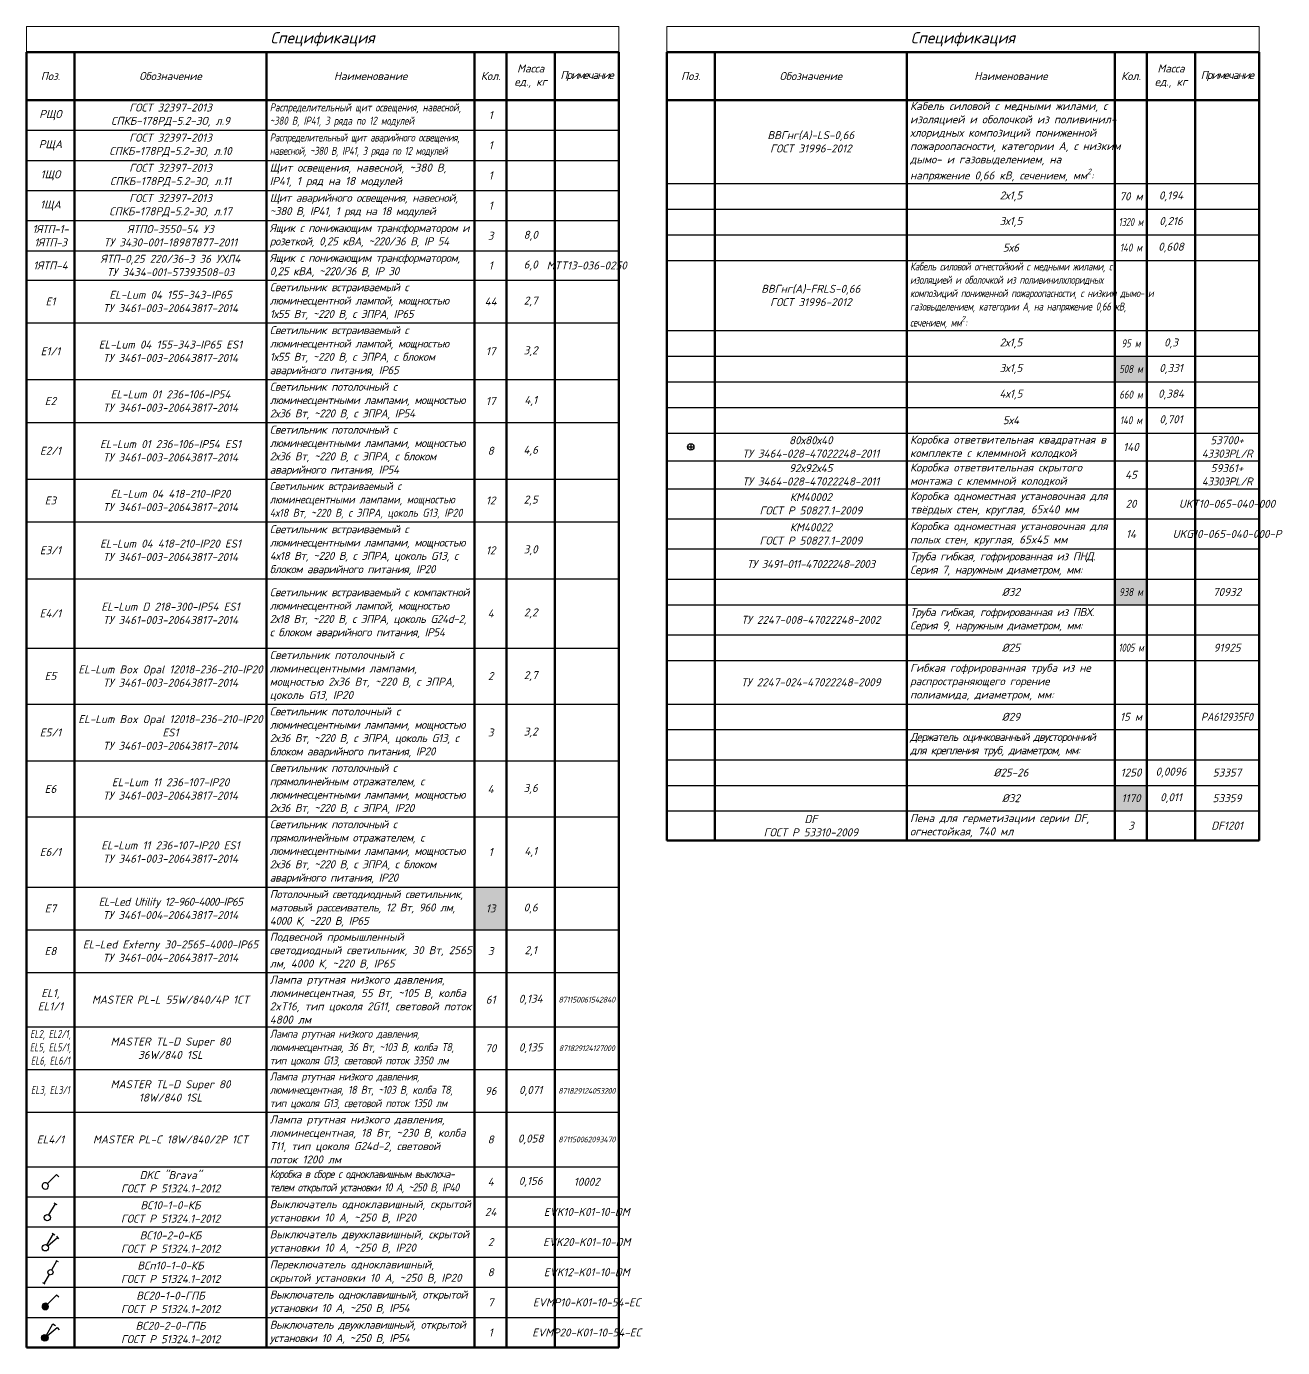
# Model space of a CAD drawing. Header units: millimetres. Extents: x 0 to 1293, y 0 to 420.
# Drawn here: x 901 to 1293.4, y 2.3 to 415 of the extents above; entities that cross this region are included whole.
import ezdxf
from ezdxf.enums import TextEntityAlignment as Align

# ---------------------------------------------------------------- set-up
doc = ezdxf.new("R2010")
doc.units = ezdxf.units.MM
doc.layers.add('ЭС', color=7, linetype='Continuous')
doc.styles.add('1.8', font='isocpeui.ttf', dxfattribs={"height": 1.8})
doc.styles.add('2.5', font='isocpeui.ttf')
doc.styles.add('3.5', font='isocpeui.ttf', dxfattribs={"height": 3.5})

# ---------------------------------------------------------------- blocks, each defined once
blk = doc.blocks.new('Выключатель для открытой установки однополюсный степени защиты IP20÷IP23')
at = {"color": 0, "linetype": 'ByBlock', "lineweight": -2}
blk.add_lwpolyline([(4.19, 2.87), (3.48, 3.57), (0.68, 0.73, 1.014943), (-0.66, -0.75, 0.985277), (0.68, 0.73)], format="xyb", dxfattribs=at)
blk = doc.blocks.new('Выключатель для скрытой установки однополюсный степени защиты IP20÷IP23')
at = {"color": 0, "linetype": 'ByBlock', "lineweight": -2}
for p, q in [((0.5, 0.87), (2.5, 4.33)), ((2.07, 4.58), (2.93, 4.08))]:
    blk.add_line(p, q, dxfattribs=at)
blk.add_circle((0, 0), 1, dxfattribs=at)
at = {"style": '2.5'}
blk.add_attdef('1', text='', height=2.5, dxfattribs=at).set_placement((3.5, 6.06), align=Align.MIDDLE_CENTER)
blk = doc.blocks.new('Выключатель для скрытой установки однополюсный сдвоенный степени защиты IP20÷IP23')
at = {"color": 0, "linetype": 'ByBlock', "lineweight": -2}
for p, q in [((0.5, 0.87), (2.5, 4.33)), ((2.07, 4.58), (2.93, 4.08)), ((0.77, 0.64), (3.83, 3.21)), ((3.51, 3.6), (4.15, 2.83))]:
    blk.add_line(p, q, dxfattribs=at)
blk.add_circle((0, 0), 1, dxfattribs=at)
at = {"style": '2.5'}
for tag, p in [('1', (3.5, 6.06)), ('2', (5.36, 4.5))]:
    blk.add_attdef(tag, text='', height=2.5, dxfattribs=at).set_placement(p, align=Align.MIDDLE_CENTER)
blk = doc.blocks.new('Переключатель для скрытой установки на два направления без нулевого положения однополюсный степени защиты IP20÷IP23')
at = {"color": 0, "linetype": 'ByBlock', "lineweight": -2}
for points in [[(0.5, 0.87), (2.5, 4.33)], [(2.07, 4.58), (2.93, 4.08)], [(-2.07, -4.58), (-2.93, -4.08)], [(-0.5, -0.87), (-2.5, -4.33)]]:
    blk.add_lwpolyline(points, dxfattribs=at)
blk.add_circle((0, 0), 1, dxfattribs=at)
at = {"style": '2.5'}
blk.add_attdef('1', text='', height=2.5, dxfattribs=at).set_placement((3.5, 6.06), align=Align.MIDDLE_CENTER)
blk = doc.blocks.new('Выключатель для открытой установки однополюсный степени защиты IP44÷IP55')
at = {"linetype": 'ByBlock', "lineweight": -2}
h = blk.add_hatch(color=0, dxfattribs=at)
h.dxf.hatch_style = 1
h.paths.add_polyline_path([(-0.66, -0.75, 0.985277), (0.68, 0.73, 1.014943)])
at = {"color": 0, "linetype": 'ByBlock', "lineweight": -2}
blk.add_lwpolyline([(4.19, 2.87), (3.48, 3.57), (0.68, 0.73, 1.014943), (-0.66, -0.75, 0.985277), (0.68, 0.73)], format="xyb", dxfattribs=at)
blk = doc.blocks.new('Выключатель для открытой установки однополюсный сдвоенный степени защиты IP44÷IP55')
at = {"color": 0, "linetype": 'ByBlock', "lineweight": -2}
for points in [[(0.5, 0.87), (2.5, 4.33), (3.37, 3.83)], [(0.77, 0.64), (3.83, 3.21), (4.47, 2.45)]]:
    blk.add_lwpolyline(points, dxfattribs=at)
at = {"color": 0, "linetype": 'ByBlock', "lineweight": -2, "const_width": 1}
blk.add_lwpolyline([(-0.5, 0, 1), (0.5, 0, 1)], format="xyb", close=True, dxfattribs=at)
at = {"color": 0, "linetype": 'ByBlock', "lineweight": -2}
blk.add_circle((0, 0), 1, dxfattribs=at)
at = {"style": '2.5'}
for tag, p in [('1', (3.5, 6.06)), ('2', (5.36, 4.5))]:
    blk.add_attdef(tag, text='', height=2.5, dxfattribs=at).set_placement(p, align=Align.MIDDLE_CENTER)
blk = doc.blocks.new('*T614')
at = {"layer": 'Defpoints', "color": 8, "linetype": 'ByBlock', "lineweight": 0, "transparency": 16777216}
for p, q in [((0, 0), (185, 0)), ((0, 0), (0, -8)), ((185, 0), (185, -8))]:
    blk.add_line(p, q, dxfattribs=at)
at = {"layer": 'ЭС', "color": 0, "linetype": 'ByBlock', "lineweight": 50, "transparency": 16777216}
for p, q in [((0, -8), (185, -8)), ((0, -8), (0, -412.67)), ((15, -8), (15, -412.67)), ((75, -8), (75, -412.67)), ((140, -8), (140, -412.67)), ((150, -8), (150, -412.67)), ((165, -8), (165, -412.67)), ((185, -8), (185, -412.67)), ((0, -23), (185, -23)), ((0, -412.67), (185, -412.67))]:
    blk.add_line(p, q, dxfattribs=at)
at = {"layer": 'ЭС', "color": 0, "linetype": 'ByBlock', "lineweight": 30, "transparency": 16777216}
for p, q in [((0, -32.42), (185, -32.42)), ((0, -41.83), (185, -41.83)), ((0, -51.25), (185, -51.25)), ((0, -60.67), (185, -60.67)), ((0, -70.08), (185, -70.08)), ((0, -79.25), (185, -79.25)), ((0, -92.58), (185, -92.58)), ((0, -110.33), (185, -110.33)), ((0, -123.67), (185, -123.67)), ((0, -141.42), (185, -141.42)), ((0, -154.75), (185, -154.75)), ((0, -172.5), (185, -172.5)), ((0, -194.17), (185, -194.17)), ((0, -211.67), (185, -211.67)), ((0, -229.42), (185, -229.42)), ((0, -246.92), (185, -246.92)), ((0, -268.83), (185, -268.83)), ((0, -282.17), (185, -282.17)), ((0, -295.5), (185, -295.5)), ((0, -312.5), (185, -312.5)), ((0, -325.84), (185, -325.84)), ((0, -339.17), (185, -339.17)), ((0, -356.17), (185, -356.17)), ((0, -365.59), (185, -365.59)), ((0, -375), (185, -375)), ((0, -384.42), (185, -384.42)), ((0, -393.84), (185, -393.84)), ((0, -403.25), (185, -403.25))]:
    blk.add_line(p, q, dxfattribs=at)
at = {"layer": 'ЭС', "color": 3, "transparency": 16777216}
blk.add_solid([(140, -268.83), (140, -282.17), (150, -268.83), (150, -282.17)], dxfattribs=at)
at = {"layer": 'ЭС', "color": 1, "transparency": 16777216}
for name, p in [('Выключатель для открытой установки однополюсный степени защиты IP20÷IP23', (5.9, -362.16)), ('Выключатель для скрытой установки однополюсный степени защиты IP20÷IP23', (6.53, -372.09)), ('Выключатель для открытой установки однополюсный степени защиты IP44÷IP55', (5.9, -399.83))]:
    blk.add_blockref(name, p, dxfattribs=at)
at = {"layer": 'ЭС', "color": 5, "transparency": 16777216}
for name, p in [('Выключатель для скрытой установки однополюсный сдвоенный степени защиты IP20÷IP23', (5.92, -381.5)), ('Выключатель для открытой установки однополюсный сдвоенный степени защиты IP44÷IP55', (5.76, -409.63))]:
    blk.add_blockref(name, p, dxfattribs=at)
at = {"layer": 'ЭС', "color": 1, "transparency": 16777216, "xscale": 0.8096573125620385, "yscale": 0.8096573125620385, "zscale": 0.8096573125620385}
blk.add_blockref('Переключатель для скрытой установки на два направления без нулевого положения однополюсный степени защиты IP20÷IP23', (7.5, -389.13), dxfattribs=at)
at = {"layer": 'ЭС', "color": 0, "transparency": 16777216}
for s, insert, char_height, width, attachment_point, style in [('{\\fISOCPEUR|b1|i1|c204|p34;Спецификация}', (92.5, -4), 3.5, 183, 5, '3.5'), ('Масса ед., кг', (157.5, -15.5), 2.5, 13, 5, '2.5'), ('Поз.', (7.5, -15.5), 2.5, 13, 5, '2.5'), ('Обозначение', (45, -15.5), 2.5, 58, 5, '2.5'), ('Наименование', (107.5, -15.5), 2.5, 63, 5, '2.5'), ('Кол.', (145, -15.5), 2.5, 8, 5, '2.5'), ('{\\T0.85;Примечание}', (175, -15.5), 2.5, 18, 5, '2.5'), ('ГОСТ 32397-2013\\PСПКБ-178РД-5.2-ЭО, л.9', (45, -27.71), 2.5, 58, 5, '2.5'), ('{\\W0.8;Распределительный щит освещения, навесной, ~380 В, IP41, 3 ряда по 12 модулей}', (76, -27.71), 2.5, 63, 4, '2.5'), ('РЩО', (7.5, -27.71), 2.5, 13, 5, '2.5'), ('1', (145, -27.71), 2.5, 8, 5, '2.5'), ('РЩА', (7.5, -37.12), 2.5, 13, 5, '2.5'), ('ГОСТ 32397-2013\\PСПКБ-178РД-5.2-ЭО, л.10', (45, -37.12), 2.5, 58, 5, '2.5'), ('{\\W0.8;\\T0.95;Распределительный щит аварийного освещения, навесной, ~380 В, IP41, 3 ряда по 12 модулей}', (76, -37.12), 2.5, 63, 4, '2.5'), ('1', (145, -37.12), 2.5, 8, 5, '2.5'), ('1ЩО', (7.5, -46.54), 2.5, 13, 5, '2.5'), ('ГОСТ 32397-2013\\PСПКБ-178РД-5.2-ЭО, л.11', (45, -46.54), 2.5, 58, 5, '2.5'), ('Щит освещения, навесной, ~380 В, IP41, 1 ряд на 18 модулей', (76, -46.54), 2.5, 63, 4, '2.5'), ('1', (145, -46.54), 2.5, 8, 5, '2.5'), ('ГОСТ 32397-2013\\PСПКБ-178РД-5.2-ЭО, л.17', (45, -55.96), 2.5, 58, 5, '2.5'), ('{\\T0.95;Щит аварийного освещения, навесной, ~380 В, IP41, 1 ряд на 18 модулей}', (76, -55.96), 2.5, 63, 4, '2.5'), ('1ЩА', (7.5, -55.96), 2.5, 13, 5, '2.5'), ('1', (145, -55.96), 2.5, 8, 5, '2.5'), ('{\\T0.95;Ящик с понижающим трансформатором и розеткой, 0,25 кВА, ~220/36 В, IP 54}', (76, -65.38), 2.5, 63, 4, '2.5'), ('{\\T0.95;1ЯТП-1- 1ЯТП-3}', (7.5, -65.38), 2.5, 13, 5, '2.5'), ('ЯТПО-3550-54 У3\\PТУ 3430-001-18987877-2011', (45, -65.38), 2.5, 58, 5, '2.5'), ('3', (145, -65.38), 2.5, 8, 5, '2.5'), ('8,0', (157.5, -65.38), 2.5, 13, 5, '2.5'), ('1ЯТП-4', (7.5, -74.67), 2.5, 13, 5, '2.5'), ('ЯТП-0,25 220/36-3 36 УХЛ4\\PТУ 3434-001-57393508-03', (45, -74.67), 2.5, 58, 5, '2.5'), ('{\\T0.95;Ящик с понижающим трансформатором, 0,25 кВА, ~220/36 В, IP 30}', (76, -74.67), 2.5, 63, 4, '2.5'), ('1', (145, -74.67), 2.5, 8, 5, '2.5'), ('6,0', (157.5, -74.67), 2.5, 13, 5, '2.5'), ('MTT13-036-0250', (175, -74.67), 2.5, 18, 5, '2.5'), ('{\\T0.95;Светильник встраиваемый с люминесцентной лампой, мощностью 1х55 Вт, ~220 В, с ЭПРА, IP65}', (76, -85.92), 2.5, 63, 4, '2.5'), ('Е1', (7.5, -85.92), 2.5, 13, 5, '2.5'), ('EL-Lum 04 155-343-IP65\\PТУ 3461-003-20643817-2014', (45, -85.92), 2.5, 58, 5, '2.5'), ('44', (145, -85.92), 2.5, 8, 5, '2.5'), ('2,7', (157.5, -85.92), 2.5, 13, 5, '2.5'), ('{\\T0.95;Светильник встраиваемый с люминесцентной лампой, мощностью 1х55 Вт, ~220 В, с ЭПРА, с блоком аварийного питания, IP65}', (76, -101.46), 2.5, 63, 4, '2.5'), ('EL-Lum 04 155-343-IP65 ES1\\PТУ 3461-003-20643817-2014', (45, -101.46), 2.5, 58, 5, '2.5'), ('Е1/1', (7.5, -101.46), 2.5, 13, 5, '2.5'), ('17', (145, -101.46), 2.5, 8, 5, '2.5'), ('3,2', (157.5, -101.46), 2.5, 13, 5, '2.5'), ('{\\T0.95;Светильник потолочный с люминесцентными лампами, мощностью 2х36 Вт, ~220 В, с ЭПРА, IP54}', (76, -117), 2.5, 63, 4, '2.5'), ('EL-Lum 01 236-106-IP54\\PТУ 3461-003-20643817-2014', (45, -117), 2.5, 58, 5, '2.5'), ('4,1', (157.5, -117), 2.5, 13, 5, '2.5'), ('Е2', (7.5, -117), 2.5, 13, 5, '2.5'), ('17', (145, -117), 2.5, 8, 5, '2.5'), ('{\\T0.95;Светильник потолочный с люминесцентными лампами, мощностью 2х36 Вт, ~220 В, с ЭПРА, с блоком аварийного питания, IP54}', (76, -132.54), 2.5, 63, 4, '2.5'), ('Е2/1', (7.5, -132.54), 2.5, 13, 5, '2.5'), ('EL-Lum 01 236-106-IP54 ES1\\PТУ 3461-003-20643817-2014', (45, -132.54), 2.5, 58, 5, '2.5'), ('8', (145, -132.54), 2.5, 8, 5, '2.5'), ('4,6', (157.5, -132.54), 2.5, 13, 5, '2.5'), ('{\\W0.9;Светильник встраиваемый с люминесцентными лампами, мощностью 4х18 Вт, ~220 В, с ЭПРА, цоколь G13, IP20}', (76, -148.08), 2.5, 63, 4, '2.5'), ('E3', (7.5, -148.08), 2.5, 13, 5, '2.5'), ('EL-Lum 04 418-210-IP20\\PТУ 3461-003-20643817-2014', (45, -148.08), 2.5, 58, 5, '2.5'), ('12', (145, -148.08), 2.5, 8, 5, '2.5'), ('2,5', (157.5, -148.08), 2.5, 13, 5, '2.5'), ('{\\T0.95;Светильник встраиваемый с люминесцентными лампами, мощностью 4х18 Вт, ~220 В, с ЭПРА, цоколь G13, с блоком аварийного питания, IP20}', (76, -163.63), 2.5, 63, 4, '2.5'), ('EL-Lum 04 418-210-IP20 ES1\\PТУ 3461-003-20643817-2014', (45, -163.63), 2.5, 58, 5, '2.5'), ('E3/1', (7.5, -163.63), 2.5, 13, 5, '2.5'), ('12', (145, -163.63), 2.5, 8, 5, '2.5'), ('3,0', (157.5, -163.63), 2.5, 13, 5, '2.5'), ('{\\T0.95;Светильник встраиваемый с компактной люминесцентной лампой, мощностью 2х18 Вт, ~220 В, с ЭПРА, цоколь G24d-2, с блоком аварийного питания, IP54}', (76, -183.33), 2.5, 63, 4, '2.5'), ('EL-Lum D 218-300-IP54 ES1\\PТУ 3461-003-20643817-2014', (45, -183.33), 2.5, 58, 5, '2.5'), ('E4/1', (7.5, -183.33), 2.5, 13, 5, '2.5'), ('4', (145, -183.33), 2.5, 8, 5, '2.5'), ('2,2', (157.5, -183.33), 2.5, 13, 5, '2.5'), ('Светильник потолочный с люминесцентными лампами, мощностью 2х36 Вт, ~220 В, с ЭПРА, цоколь G13, IP20', (76, -202.92), 2.5, 63, 4, '2.5'), ('Е5', (7.5, -202.92), 2.5, 13, 5, '2.5'), ('EL-Lum Box Opal 12018-236-210-IP20\\PТУ 3461-003-20643817-2014', (45, -202.92), 2.5, 58, 5, '2.5'), ('2', (145, -202.92), 2.5, 8, 5, '2.5'), ('2,7', (157.5, -202.92), 2.5, 13, 5, '2.5'), ('{\\T0.95;Светильник }потолочный {\\T0.95;с люминесцентными лампами, мощностью 2х36 Вт, ~220 В, с ЭПРА, цоколь G13, с блоком аварийного питания, IP20}', (76, -220.54), 2.5, 63, 4, '2.5'), ('EL-Lum Box Opal 12018-236-210-IP20 ES1\\PТУ 3461-003-20643817-2014', (45, -220.54), 2.5, 58, 5, '2.5'), ('Е5/1', (7.5, -220.54), 2.5, 13, 5, '2.5'), ('3', (145, -220.54), 2.5, 8, 5, '2.5'), ('3,2', (157.5, -220.54), 2.5, 13, 5, '2.5'), ('{\\T0.95;Светильник потолочный с прямолинейным отражателем, с люминесцентными лампами, мощностью 2х36 Вт, ~220 В, с ЭПРА, IP20}', (76, -238.17), 2.5, 63, 4, '2.5'), ('EL-Lum 11 236-107-IP20\\PТУ 3461-003-20643817-2014', (45, -238.17), 2.5, 58, 5, '2.5'), ('Е6', (7.5, -238.17), 2.5, 13, 5, '2.5'), ('4', (145, -238.17), 2.5, 8, 5, '2.5'), ('3,6', (157.5, -238.17), 2.5, 13, 5, '2.5'), ('{\\T0.95;Светильник потолочный с прямолинейным отражателем, с люминесцентными лампами, мощностью 2х36 Вт, ~220 В, с ЭПРА, с блоком аварийного питания, IP20}', (76, -257.88), 2.5, 63, 4, '2.5'), ('EL-Lum 11 236-107-IP20 ES1\\PТУ 3461-003-20643817-2014', (45, -257.88), 2.5, 58, 5, '2.5'), ('Е6/1', (7.5, -257.88), 2.5, 13, 5, '2.5'), ('1', (145, -257.88), 2.5, 8, 5, '2.5'), ('4,1', (157.5, -257.88), 2.5, 13, 5, '2.5'), ('{\\T0.9;EL-Led Utility 12-960-4000-IP65\\P}ТУ 3461-004-20643817-2014', (45, -275.5), 2.5, 58, 5, '2.5'), ('{\\T0.95;Потолочный светодиодный светильник, матовый рассеиватель, 12 Вт, 960 лм, 4000 К, ~220 В, IP65}', (76, -275.5), 2.5, 63, 4, '2.5'), ('Е7', (7.5, -275.5), 2.5, 13, 5, '2.5'), ('13', (145, -275.5), 2.5, 8, 5, '2.5'), ('0,6', (157.5, -275.5), 2.5, 13, 5, '2.5'), ('Подвесной промышленный светодиодный светильник, 30 Вт, 2565 лм, 4000 К, ~220 В, IP65', (76, -288.83), 2.5, 63, 4, '2.5'), ('Е8', (7.5, -288.83), 2.5, 13, 5, '2.5'), ('EL-Led Externy 30-2565-4000-IP65\\PТУ 3461-004-20643817-2014', (45, -288.83), 2.5, 58, 5, '2.5'), ('3', (145, -288.83), 2.5, 8, 5, '2.5'), ('2,1', (157.5, -288.83), 2.5, 13, 5, '2.5'), ('Лампа ртутная низкого давления, люминесцентная, 55 Вт, ~105 В, колба 2xT16, тип цоколя 2G11, световой поток 4800 лм', (76, -304), 2.5, 63, 4, '2.5'), ('ЕL1, ЕL1/1', (7.5, -304), 2.5, 13, 5, '2.5'), ('MASTER PL-L 55W/840/4P 1CT', (45, -304), 2.5, 58, 5, '2.5'), ('61', (145, -304), 2.5, 8, 5, '2.5'), ('0,134', (157.5, -304), 2.5, 13, 5, '2.5'), ('{\\T0.95;871150061542840}', (175, -304), 1.8, 18, 5, '1.8'), ('{\\W0.7;ЕL2, ЕL2/1, ЕL5, ЕL5/1, ЕL6, ЕL6/1}', (7.5, -319.17), 2.5, 13, 5, '2.5'), ('{\\W0.9;\\T0.95;Лампа ртутная низкого давления, люминесцентная, 36 Вт, ~103 В, колба Т8, тип цоколя G13, световой поток 3350 лм}', (76, -319.17), 2.5, 63, 4, '2.5'), ('MASTER TL-D Super 80\\P36W/840 1SL', (45, -319.17), 2.5, 58, 5, '2.5'), ('0,135', (157.5, -319.17), 2.5, 13, 5, '2.5'), ('70', (145, -319.17), 2.5, 8, 5, '2.5'), ('{\\T0.95;871829124127000}', (175, -319.17), 1.8, 18, 5, '1.8'), ('MASTER TL-D Super 80\\P18W/840 1SL', (45, -332.5), 2.5, 58, 5, '2.5'), ('{\\W0.9;\\T0.95;Лампа ртутная низкого давления, люминесцентная, 18 Вт, ~103 В, колба Т8, тип цоколя G13, световой поток 1350 лм}', (76, -332.5), 2.5, 63, 4, '2.5'), ('{\\W0.7;ЕL3, ЕL3/1}', (7.5, -332.5), 2.5, 13, 5, '2.5'), ('96', (145, -332.5), 2.5, 8, 5, '2.5'), ('0,071', (157.5, -332.5), 2.5, 13, 5, '2.5'), ('{\\T0.95;871829124053200}', (175, -332.5), 1.8, 18, 5, '1.8'), ('Лампа ртутная низкого давления, люминесцентная, 18 Вт, ~230 В, колба Т11, тип цоколя G24d-2, световой поток 1200 лм', (76, -347.67), 2.5, 63, 4, '2.5'), ('ЕL4/1', (7.5, -347.67), 2.5, 13, 5, '2.5'), ('MASTER PL-C 18W/840/2P 1CT', (45, -347.67), 2.5, 58, 5, '2.5'), ('8', (145, -347.67), 2.5, 8, 5, '2.5'), ('0,058', (157.5, -347.67), 2.5, 13, 5, '2.5'), ('{\\T0.95;871150062093470}', (175, -347.67), 1.8, 18, 5, '1.8'), ('DKC "Brava"^JГОСТ Р 51324.1-2012', (45, -360.88), 2.5, 58, 5, '2.5'), ('{\\W0.9;\\T0.9;Коробка в сборе с одноклавишным выключа- телем открытой установки 10 А, ~250 В, IP40}', (76, -360.88), 2.5, 63, 4, '2.5'), ('4', (145, -360.88), 2.5, 8, 5, '2.5'), ('0,156', (157.5, -360.88), 2.5, 13, 5, '2.5'), ('10002', (175, -360.88), 2.5, 18, 5, '2.5'), ('ВС10-1-0-КБ^JГОСТ Р 51324.1-2012', (45, -370.3), 2.5, 58, 5, '2.5'), ('Выключатель одноклавишный, скрытой установки 10 А, ~250 В, IP20', (76, -370.3), 2.5, 63, 4, '2.5'), ('24', (145, -370.3), 2.5, 8, 5, '2.5'), ('EVK10-K01-10-DM', (175, -370.3), 2.5, 18, 5, '2.5'), ('ВС10-2-0-КБ^JГОСТ Р 51324.1-2012', (45, -379.71), 2.5, 58, 5, '2.5'), ('Выключатель двухклавишный, скрытой установки 10 А, ~250 В, IP20', (76, -379.71), 2.5, 63, 4, '2.5'), ('2', (145, -379.71), 2.5, 8, 5, '2.5'), ('EVK20-K01-10-DM', (175, -379.71), 2.5, 18, 5, '2.5'), ('ВСп10-1-0-КБ^JГОСТ Р 51324.1-2012', (45, -389.13), 2.5, 58, 5, '2.5'), ('Переключатель одноклавишный, скрытой установки 10 А, ~250 В, IP20', (76, -389.13), 2.5, 63, 4, '2.5'), ('8', (145, -389.13), 2.5, 8, 5, '2.5'), ('EVK12-K01-10-DM', (175, -389.13), 2.5, 18, 5, '2.5'), ('ВС20-1-0-ГПБ^JГОСТ Р 51324.1-2012', (45, -398.55), 2.5, 58, 5, '2.5'), ('{\\T0.95;Выключатель одноклавишный, открытой установки 10 А, ~250 В, IP54}', (76, -398.55), 2.5, 63, 4, '2.5'), ('7', (145, -398.55), 2.5, 8, 5, '2.5'), ('EVMP10-K01-10-54-EC', (175, -398.55), 2.5, 18, 5, '2.5'), ('{\\T0.95;Выключатель двухклавишный, открытой установки 10 А, ~250 В, IP54}', (76, -407.96), 2.5, 63, 4, '2.5'), ('ВС20-2-0-ГПБ^JГОСТ Р 51324.1-2012', (45, -407.96), 2.5, 58, 5, '2.5'), ('1', (145, -407.96), 2.5, 8, 5, '2.5'), ('EVMP20-K01-10-54-EC', (175, -407.96), 2.5, 18, 5, '2.5')]:
    blk.add_mtext(s, dxfattribs=dict(at, insert=insert, char_height=char_height, width=width, attachment_point=attachment_point, style=style))
blk = doc.blocks.new('Коробка ответвительная')
at = {"color": 0, "linetype": 'ByBlock', "lineweight": -2}
for points in [[(-1, 0), (1, 0)], [(0, 1), (0, -1)]]:
    blk.add_lwpolyline(points, dxfattribs=at)
blk.add_circle((0, 0), 1, dxfattribs=at)
blk = doc.blocks.new('*T615')
at = {"layer": 'Defpoints', "color": 8, "linetype": 'ByBlock', "lineweight": 0, "transparency": 16777216}
for p, q in [((0, 0), (185, 0)), ((0, 0), (0, -8)), ((185, 0), (185, -8))]:
    blk.add_line(p, q, dxfattribs=at)
at = {"layer": 'ЭС', "color": 0, "linetype": 'ByBlock', "lineweight": 50, "transparency": 16777216}
for p, q in [((0, -8), (185, -8)), ((0, -8), (0, -254.23)), ((15, -8), (15, -254.23)), ((75, -8), (75, -254.23)), ((140, -8), (140, -254.23)), ((150, -8), (150, -254.23)), ((165, -8), (165, -254.23)), ((185, -8), (185, -254.23)), ((0, -23), (185, -23)), ((0, -254.23), (185, -254.23))]:
    blk.add_line(p, q, dxfattribs=at)
at = {"layer": 'ЭС', "color": 0, "linetype": 'ByBlock', "lineweight": 30, "transparency": 16777216}
for p, q in [((0, -49.08), (185, -49.08)), ((0, -57.08), (185, -57.08)), ((0, -65.08), (185, -65.08)), ((0, -73.08), (185, -73.08)), ((0, -95), (185, -95)), ((0, -103), (185, -103)), ((0, -111), (185, -111)), ((0, -119), (185, -119)), ((0, -127), (185, -127)), ((0, -135.7), (185, -135.7)), ((0, -144.4), (185, -144.4)), ((0, -153.81), (185, -153.81)), ((0, -163.23), (185, -163.23)), ((0, -172.65), (185, -172.65)), ((0, -180.65), (185, -180.65)), ((0, -190.06), (185, -190.06)), ((0, -198.06), (185, -198.06)), ((0, -211.65), (185, -211.65)), ((0, -219.65), (185, -219.65)), ((0, -229.06), (185, -229.06)), ((0, -237.06), (185, -237.06)), ((0, -245.06), (185, -245.06))]:
    blk.add_line(p, q, dxfattribs=at)
at = {"layer": 'ЭС', "color": 3, "transparency": 16777216}
for points in [[(140, -103), (140, -111), (150, -103), (150, -111)], [(140, -172.65), (140, -180.65), (150, -172.65), (150, -180.65)], [(140, -237.06), (140, -245.06), (150, -237.06), (150, -245.06)]]:
    blk.add_solid(points, dxfattribs=at)
at = {"layer": 'ЭС', "color": 1, "transparency": 16777216}
blk.add_blockref('Коробка ответвительная', (7.5, -131.35), dxfattribs=at)
at = {"layer": 'ЭС', "color": 0, "transparency": 16777216}
for s, insert, char_height, width, attachment_point, style in [('{\\fISOCPEUR|b1|i1|c204|p34;Спецификация}', (92.5, -4), 3.5, 183, 5, '3.5'), ('Масса ед., кг', (157.5, -15.5), 2.5, 13, 5, '2.5'), ('Поз.', (7.5, -15.5), 2.5, 13, 5, '2.5'), ('Обозначение', (45, -15.5), 2.5, 58, 5, '2.5'), ('Наименование', (107.5, -15.5), 2.5, 63, 5, '2.5'), ('Кол.', (145, -15.5), 2.5, 8, 5, '2.5'), ('{\\T0.85;Примечание}', (175, -15.5), 2.5, 18, 5, '2.5'), ('\\A1;Кабель силовой с медными жилами, {\\A0;с изоляцией и оболочкой из поливинил- хлоридных композиций пониженной пожароопасности, }категории А, с низким дымо- и газовыделением, на напряжение 0,66 кВ, сечением, мм{\\H0.7x;\\S2^ ;\\H1.4286x;:}', (76, -36.04), 2.5, 63, 4, '2.5'), ('ВВГнг(А)-LS-0,66^JГОСТ 31996-2012', (45, -36.04), 2.5, 58, 5, '2.5'), ('2х1,5', (107.5, -53.08), 2.5, 63, 5, '2.5'), ('70 м', (145, -53.08), 2.5, 8, 5, '2.5'), ('0,194', (157.5, -53.08), 2.5, 13, 5, '2.5'), ('3х1,5', (107.5, -61.08), 2.5, 63, 5, '2.5'), ('{\\W0.7;1320 м}', (145, -61.08), 2.5, 8, 5, '2.5'), ('0,216', (157.5, -61.08), 2.5, 13, 5, '2.5'), ('5х6', (107.5, -69.08), 2.5, 63, 5, '2.5'), ('{\\W0.8;140 м}', (145, -69.08), 2.5, 8, 5, '2.5'), ('0,608', (157.5, -69.08), 2.5, 13, 5, '2.5'), ('\\A1;{\\W0.8;\\T0.95;Кабель силовой огнестойкий с медными жилами, \\A0;с изоляцией и оболочкой из поливинилхлоридных композиций пониженной пожароопасности\\A1;, с низким дымо- и газовыделением\\A0;, \\A1;категории А, на напряжение 0,66 кВ, сечением, мм\\H0.7x;\\S2^ ;\\H1.4286x;:}', (76, -84.04), 2.5, 63, 4, '2.5'), ('ВВГнг(А)-FRLS-0,66^JГОСТ 31996-2012', (45, -84.04), 2.5, 58, 5, '2.5'), ('2х1,5', (107.5, -99), 2.5, 63, 5, '2.5'), ('{\\W0.8;95 м}', (145, -99), 2.5, 8, 5, '2.5'), ('0,3', (157.5, -99), 2.5, 13, 5, '2.5'), ('3х1,5', (107.5, -107), 2.5, 63, 5, '2.5'), ('{\\W0.8;508 м}', (145, -107), 2.5, 8, 5, '2.5'), ('0,331', (157.5, -107), 2.5, 13, 5, '2.5'), ('4х1,5', (107.5, -115), 2.5, 63, 5, '2.5'), ('{\\W0.8;660 м}', (145, -115), 2.5, 8, 5, '2.5'), ('0,384', (157.5, -115), 2.5, 13, 5, '2.5'), ('5х4', (107.5, -123), 2.5, 63, 5, '2.5'), ('{\\W0.8;140 м}', (145, -123), 2.5, 8, 5, '2.5'), ('0,701', (157.5, -123), 2.5, 13, 5, '2.5'), ('Коробка ответвительная квадратная в комплекте с клеммной колодкой', (76, -131.35), 2.5, 63, 4, '2.5'), ('80х80х40\\PТУ 3464-028-47022248-2011', (45, -131.35), 2.5, 58, 5, '2.5'), ('140', (145, -131.35), 2.5, 8, 5, '2.5'), ('53700+ {\\T0.95;43303PL/R}', (175, -131.35), 2.5, 18, 5, '2.5'), ('92х92х45\\PТУ 3464-028-47022248-2011', (45, -140.05), 2.5, 58, 5, '2.5'), ('Коробка ответвительная скрытого монтажа с клеммной колодкой', (76, -140.05), 2.5, 63, 4, '2.5'), ('45', (145, -140.05), 2.5, 8, 5, '2.5'), ('59361+ {\\T0.95;43303PL/R}', (175, -140.05), 2.5, 18, 5, '2.5'), ('КМ40002\\PГОСТ Р 50827.1-2009', (45, -149.11), 2.5, 58, 5, '2.5'), ('Коробка одноместная установочная для твёрдых стен, круглая, 65x40 мм', (76, -149.11), 2.5, 63, 4, '2.5'), ('20', (145, -149.11), 2.5, 8, 5, '2.5'), ('UKT10-065-040-000', (175, -149.11), 2.5, 18, 5, '2.5'), ('КМ40022\\PГОСТ Р 50827.1-2009', (45, -158.52), 2.5, 58, 5, '2.5'), ('Коробка одноместная установочная для полых стен, круглая, 65x45 мм', (76, -158.52), 2.5, 63, 4, '2.5'), ('14', (145, -158.52), 2.5, 8, 5, '2.5'), ('UKG10-065-040-000-P', (175, -158.52), 2.5, 18, 5, '2.5'), ('{\\T0.95;Труба гибкая, гофрированная из ПНД. Серия 7, наружным диаметром, мм:}', (76, -167.94), 2.5, 63, 4, '2.5'), ('{\\T0.95;ТУ 3491-011-47022248-2003}', (45, -167.94), 2.5, 58, 5, '2.5'), ('%%C32', (107.5, -176.65), 2.5, 63, 5, '2.5'), ('{\\W0.8;938 м}', (145, -176.65), 2.5, 8, 5, '2.5'), ('70932', (175, -176.65), 2.5, 18, 5, '2.5'), ('ТУ 2247-008-47022248-2002', (45, -185.36), 2.5, 58, 5, '2.5'), ('{\\T0.95;Труба гибкая, гофрированная из ПВХ. Серия 9, наружным диаметром, мм:}', (76, -185.36), 2.5, 63, 4, '2.5'), ('%%C25', (107.5, -194.06), 2.5, 63, 5, '2.5'), ('{\\W0.8;\\T0.95;1005 м}', (145, -194.06), 2.5, 8, 5, '2.5'), ('91925', (175, -194.06), 2.5, 18, 5, '2.5'), ('Гибкая гофрированная труба из не распространяющего горение полиамида, диаметром, мм:', (76, -204.86), 2.5, 63, 4, '2.5'), ('ТУ 2247-024-47022248-2009', (45, -204.86), 2.5, 58, 5, '2.5'), ('%%C29', (107.5, -215.65), 2.5, 63, 5, '2.5'), ('15 м', (145, -215.65), 2.5, 8, 5, '2.5'), ('{\\W0.9;PA612935F0}', (175, -215.65), 2.5, 18, 5, '2.5'), ('{\\T0.9;Держатель оцинкованный двусторонний для крепления труб, диаметром, мм:}', (76, -224.36), 2.5, 63, 4, '2.5'), ('%%C25-26', (107.5, -233.06), 2.5, 63, 5, '2.5'), ('1250', (145, -233.06), 2.5, 8, 5, '2.5'), ('0,0096', (157.5, -233.06), 2.5, 13, 5, '2.5'), ('53357', (175, -233.06), 2.5, 18, 5, '2.5'), ('%%C32', (107.5, -241.06), 2.5, 63, 5, '2.5'), ('1170', (145, -241.06), 2.5, 8, 5, '2.5'), ('0,011', (157.5, -241.06), 2.5, 13, 5, '2.5'), ('53359', (175, -241.06), 2.5, 18, 5, '2.5'), ('DF^JГОСТ Р 53310-2009^J', (45, -249.65), 2.5, 58, 5, '2.5'), ('Пена для герметизации серии DF, огнестойкая, 740 мл', (76, -249.65), 2.5, 63, 4, '2.5'), ('3', (145, -249.65), 2.5, 8, 5, '2.5'), ('DF1201', (175, -249.65), 2.5, 18, 5, '2.5')]:
    blk.add_mtext(s, dxfattribs=dict(at, insert=insert, char_height=char_height, width=width, attachment_point=attachment_point, style=style))

msp = doc.modelspace()

# ---------------------------------------------------------------- block references
for name, p in [('*T614', (901, 415)), ('*T615', (1101, 415))]:
    msp.add_blockref(name, p)

doc.saveas('drawing.dxf')
